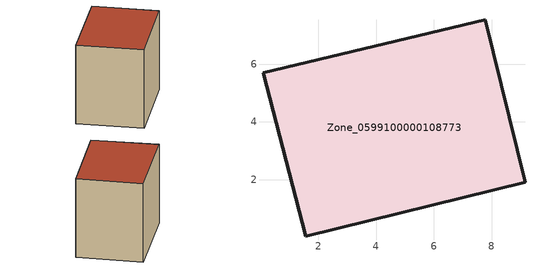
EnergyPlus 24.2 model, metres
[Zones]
Zone_0599100000108773
 floor ground (C_G): 7.77,7.54 9.15,1.92 1.56,0.04 0.09,5.71 z0
 wall outside (C_F): 7.77,7.54 0.09,5.71 1.56,0.04 9.15,1.92 7.77,7.54 z0:7.31
 roof outside (C_R): 9.15,1.92 7.77,7.54 0.09,5.71 1.56,0.04 z7.31
[BUILDING]
Pand.0599100000108773: North Axis=0; Terrain=City; Loads Convergence Tolerance Value=0.04; Temperature Convergence Tolerance Value=0.4; Solar Distribution=FullExterior; Maximum Number of Warmup Days=25; Minimum Number of Warmup Days=1
[Site:Location]
Rotterdam.The.Hague.AP_ZH_NLD Design_Conditions: Latitude=51.96; Longitude=4.45; Time Zone=1; Elevation=-4.5
[SITE:GROUNDTEMPERATURE:BUILDINGSURFACE]
18, 18, 18, 18, 18, 18, 18, 18, 18, 18, 18, 18
[MATERIAL] Thermal Absorptance=0.9; Solar Absorptance=0.7; Visible Absorptance=0.7
Name | Roughness | Thickness | Conductivity | Density | Specific Heat
G.TI.1946-1964 | MediumSmooth | 0.15 | 1 | 540 | 1210
F.TI.1946-1964 | Rough | 0.3 | 0.857143 | 1920 | 840
R.TI.1946-1964 | MediumRough | 0.2 | 0.277778 | 1500 | 1000
[CONSTRUCTION]
C_G: G.TI.1946-1964
C_F: F.TI.1946-1964
C_R: R.TI.1946-1964
[ZONE]
Zone_0599100000108773: Type=1; Multiplier=1; Ceiling Height=Autocalculate; Volume=Autocalculate; Floor Area=autocalculate; Part of Total Floor Area=Yes
[ZONEINFILTRATION:DESIGNFLOWRATE]
Infil_Zone_0599100000108773: Zone or ZoneList or Space or SpaceList=Zone_0599100000108773; Schedule=AlwaysOn; Design Flow Rate Calculation Method=Flow/Area; Flow Rate per Floor Area=0.003; Constant Term Coefficient=1; Temperature Term Coefficient=0; Velocity Term Coefficient=0; Velocity Squared Term Coefficient=0
[HVACTEMPLATE:ZONE:IDEALLOADSAIRSYSTEM]
Zone_0599100000108773: Maximum Heating Supply Air Temperature=50; Minimum Cooling Supply Air Temperature=13; Maximum Heating Supply Air Humidity Ratio=0.0156; Minimum Cooling Supply Air Humidity Ratio=0.0077; Heating Limit=NoLimit; Cooling Limit=NoLimit; Dehumidification Control Type=ConstantSensibleHeatRatio; Cooling Sensible Heat Ratio=0.7; Dehumidification Setpoint=60; Humidification Control Type=None; Humidification Setpoint=30; Outdoor Air Method=None; Outdoor Air Flow Rate per Person=0.00944; Outdoor Air Flow Rate per Zone Floor Area=0; Outdoor Air Flow Rate per Zone=0; Demand Controlled Ventilation Type=None; Outdoor Air Economizer Type=NoEconomizer; Heat Recovery Type=None; Sensible Heat Recovery Effectiveness=0.7; Latent Heat Recovery Effectiveness=0.65
[ZONECONTROL:THERMOSTAT]
ThermostatControl_Zone_0599100000108773: Zone or ZoneList=Zone_0599100000108773; Control Type Schedule=DualSetpointControlType; Control 1=Thermostat_Zone_0599100000108773; Temperature Difference Between Cutout And Setpoint=0
[THERMOSTATSETPOINT:DUALSETPOINT]
Thermostat_Zone_0599100000108773: Heating Setpoint Temperature Schedule=HeatingSetpoint_Zone_0599100000108773; Cooling Setpoint Temperature Schedule=CoolingSetpoint_Zone_0599100000108773
[SCHEDULE:COMPACT]
HeatingSetpoint_Zone_0599100000108773: Through: 12/31, For: AllDays, Until: 24:00, 21
CoolingSetpoint_Zone_0599100000108773: Through: 12/31, For: AllDays, Until: 24:00, 24
DualSetpointControlType: Through: 12/31, For: AllDays, Until: 24:00, 4
AlwaysOn: Through: 12/31, For: AllDays, Until: 24:00, 1
